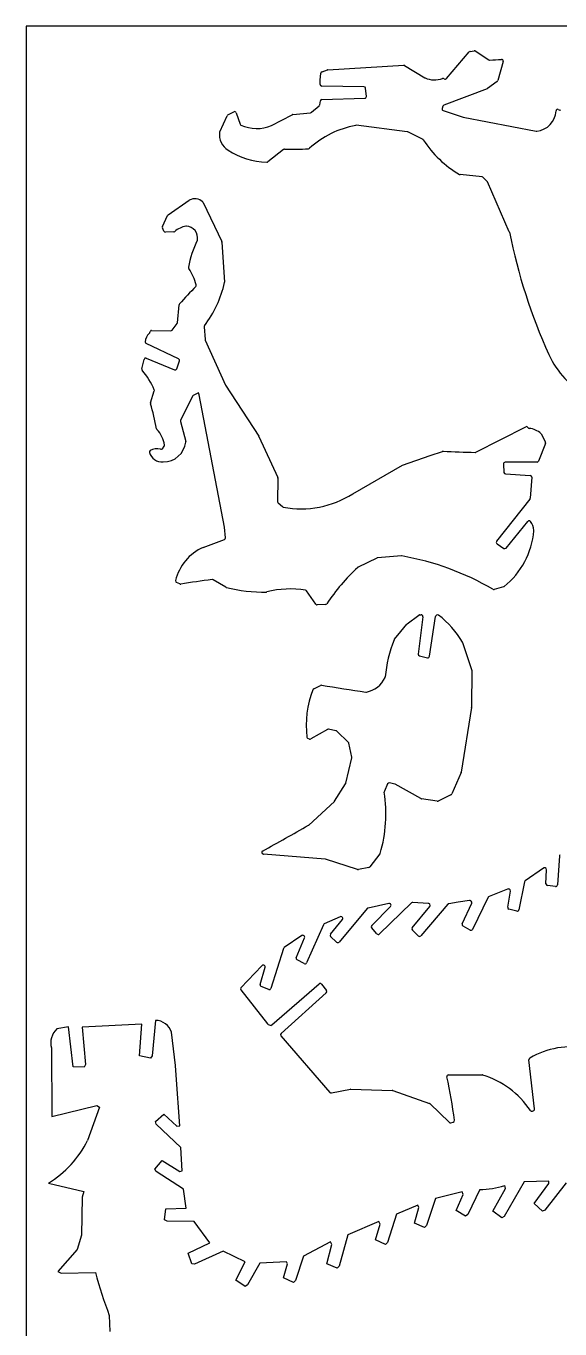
# Model space of a CAD drawing. Extents: x 0 to 821, y 0 to 548.
# Drawn here: x 0 to 128.6, y 234.2 to 548.2 of the extents above; entities that cross this region are included whole.
import ezdxf

# ---------------------------------------------------------------- set-up
doc = ezdxf.new("R2010")
doc.units = 0
doc.layers.add('WHITE', color=7, linetype='CONTINUOUS')

msp = doc.modelspace()

# ---------------------------------------------------------------- linework, layer by layer
at = {"layer": 'WHITE', "linetype": 'CONTINUOUS'}
for p, q in [((820.574183, 548.229817), (0, 548.229817)), ((0, 548.229817), (0, 0)), ((101.293924, 535.58028), (106.753925, 542.000281)), ((106.983911, 542.129839), (107.913925, 542.290281)), ((108.193754, 542.229817), (111.483925, 540.080281)), ((71.303914, 537.23037), (72.593925, 537.680281)), ((72.703902, 537.709665), (90.963925, 538.770281)), ((91.193955, 538.720079), (96.043925, 535.760281)), ((114.914336, 539.700207), (113.643925, 535.090281)), ((70.813963, 534.140344), (70.833925, 535.150281)), ((70.833925, 535.150281), (71.033925, 536.900281)), ((113.494356, 534.869847), (111.133925, 533.160281)), ((81.383885, 533.599793), (71.203925, 533.740281)), ((71.273899, 530.510261), (81.573925, 530.810281)), ((81.963878, 531.250326), (81.773925, 533.230281)), ((111.044376, 533.109865), (100.653925, 529.120281)), ((68.743959, 527.439706), (70.593925, 529.030281)), ((70.723962, 529.259986), (70.893925, 530.180281)), ((100.413925, 528.880282), (100.223925, 528.370281)), ((100.473937, 527.850172), (105.253925, 526.300281)), ((128.193617, 528.139742), (128.573925, 527.990281)), ((46.643924, 522.740279), (48.453925, 526.610281)), ((48.633927, 526.790281), (50.063925, 527.560281)), ((50.633974, 527.330342), (51.553925, 524.580281)), ((59.124015, 524.240223), (64.123925, 526.850281)), ((64.273925, 526.90028), (68.523925, 527.340281)), ((105.253925, 526.300281), (122.903925, 522.920281)), ((91.823881, 522.73974), (79.533925, 524.300281)), ((95.52394, 520.980017), (91.953925, 522.700281)), ((62.003922, 518.500279), (58.233925, 515.510281)), ((109.863462, 511.869983), (104.583925, 512.410281)), ((111.063925, 510.760281), (110.113925, 511.750281)), ((116.393807, 498.639751), (111.143925, 510.640281)), ((34.223882, 502.729985), (39.283925, 506.260281)), ((42.623905, 505.719794), (47.143925, 496.290281)), ((32.843925, 499.910283), (34.083925, 502.580281)), ((33.213895, 498.770388), (32.843925, 499.570281)), ((35.573896, 498.640245), (33.593925, 498.540281)), ((47.173971, 496.14005), (47.833925, 486.520281)), ((36.443946, 476.729836), (36.843925, 481.020281)), ((30.233925, 474.830281), (34.833925, 474.770281)), ((35.153924, 474.93028), (36.363925, 476.530281)), ((42.903941, 475.699987), (43.113925, 472.670281)), ((36.743903, 468.010169), (28.903925, 471.730281)), ((43.153886, 472.540256), (48.023925, 461.700281)), ((28.953908, 468.149583), (35.773925, 465.390281)), ((27.873921, 465.599799), (28.413925, 467.870281)), ((36.303938, 465.629608), (36.943925, 467.520281)), ((29.973926, 457.440284), (30.883925, 460.260281)), ((40.103925, 459.00028), (37.223925, 453.180281)), ((41.553925, 459.790281), (40.283925, 459.180281)), ((41.683925, 459.300281), (41.553925, 459.790281)), ((47.833925, 427.410281), (41.683925, 459.300281)), ((48.053967, 461.650045), (56.063925, 449.340281)), ((37.193944, 452.900455), (38.453925, 448.110281)), ((56.093883, 449.289516), (60.613925, 439.390281)), ((108.353723, 445.499649), (120.363925, 451.620281)), ((124.113725, 449.899881), (125.083925, 447.950281)), ((32.85395, 446.350398), (33.293925, 446.920281)), ((125.094193, 447.629696), (123.453925, 443.360281)), ((90.703967, 442.400385), (97.353925, 444.680281)), ((97.353925, 444.680281), (100.333925, 445.700281)), ((123.083483, 443.109657), (115.363925, 443.070281)), ((78.693826, 435.499761), (90.633925, 442.370281)), ((114.964162, 442.649533), (115.093925, 440.650281)), ((115.463926, 440.280281), (121.453925, 439.890281)), ((60.653941, 439.220461), (60.583925, 433.570281)), ((121.823924, 439.460282), (121.453925, 434.390281)), ((121.373844, 434.17031), (113.353925, 424.020281)), ((60.723885, 433.260238), (61.783925, 432.380281)), ((48.053912, 424.899845), (47.833925, 427.410281)), ((115.613824, 422.399711), (120.853925, 428.810281)), ((42.693908, 422.560269), (47.793925, 424.490281)), ((113.444095, 423.440185), (115.073925, 422.320281)), ((84.4739, 420.000017), (80.003925, 417.810281)), ((90.423932, 420.50035), (84.613925, 420.040281)), ((48.133888, 412.939712), (45.043925, 414.760281)), ((37.033952, 413.749888), (36.243925, 414.100281)), ((69.783974, 408.869584), (67.573925, 412.060281)), ((115.013926, 413.070281), (112.763925, 412.430281)), ((72.133964, 408.790452), (70.133925, 408.700281)), ((91.813927, 404.100283), (94.573925, 406.210281)), ((95.603897, 405.849739), (94.463925, 396.820281)), ((94.803931, 406.290213), (95.193925, 406.300281)), ((97.193917, 396.299803), (98.633925, 405.900281)), ((98.753965, 406.130058), (98.823925, 406.210281)), ((88.713929, 400.420103), (90.273925, 402.280281)), ((90.273925, 402.280281), (91.753925, 404.040281)), ((105.153886, 399.629973), (107.333925, 393.090281)), ((94.773941, 396.380242), (96.713925, 395.970281)), ((107.354173, 392.960166), (107.283925, 384.050281)), ((69.293943, 388.469642), (70.933925, 389.300281)), ((107.283924, 383.990282), (104.823925, 368.390281)), ((72.583915, 378.669817), (68.623925, 376.380281)), ((74.633916, 378.339654), (72.873925, 378.710281)), ((77.653886, 375.559973), (74.823925, 378.240281)), ((68.283914, 376.350474), (67.903925, 376.490281)), ((78.443924, 372.010281), (77.773925, 375.350281)), ((77.023921, 365.700013), (78.443925, 371.840281)), ((104.793935, 368.289985), (102.523925, 363.120281)), ((74.313926, 361.380484), (76.973925, 365.570281)), ((87.073923, 365.540278), (86.323925, 363.760281)), ((88.793923, 365.500427), (87.533925, 365.770281)), ((95.103969, 361.999726), (88.903925, 365.460281)), ((68.073973, 355.629693), (74.253925, 361.300281)), ((99.003877, 361.360173), (95.233925, 361.950281)), ((102.333902, 362.919624), (99.243925, 361.400281)), ((85.233929, 348.669933), (82.793925, 345.550281)), ((72.053895, 347.439817), (57.173925, 348.600281)), ((79.863975, 344.950243), (72.143925, 347.430281)), ((128.493548, 348.180312), (127.993925, 341.200281)), ((82.553961, 345.400179), (80.063925, 344.940281)), ((124.613989, 345.239571), (120.243925, 342.170281)), ((125.033527, 345.289969), (124.903925, 345.310281)), ((125.234202, 341.490127), (125.363925, 344.870281)), ((116.004048, 340.189952), (111.543925, 338.430281)), ((116.023686, 335.820303), (116.673925, 339.710281)), ((116.403807, 340.159811), (116.273925, 340.200281)), ((120.083928, 341.919597), (118.733925, 335.190281)), ((127.554247, 340.829598), (125.583925, 341.080281)), ((87.353953, 336.749756), (82.373925, 335.630281)), ((92.833912, 336.850414), (85.103925, 329.370281)), ((87.773923, 336.61044), (87.693925, 336.670281)), ((96.893932, 336.749647), (93.133925, 336.960281)), ((101.5839, 336.529843), (95.053925, 328.930281)), ((97.243965, 336.529941), (97.153925, 336.630281)), ((104.053925, 337.000281), (101.823925, 336.670281)), ((106.824242, 337.410428), (104.053925, 337.000281)), ((105.083924, 331.790279), (107.363925, 336.770281)), ((107.214243, 337.280198), (107.103925, 337.350281)), ((111.333808, 338.230455), (107.533925, 330.480281)), ((75.653969, 333.540039), (71.833925, 331.790281)), ((82.153935, 335.489632), (75.383925, 327.430281)), ((76.093901, 333.480136), (76.023925, 333.520281)), ((83.253963, 331.449833), (87.793925, 336.020281)), ((93.023923, 330.829879), (97.273925, 336.000281)), ((118.244032, 334.880081), (116.313925, 335.370281)), ((71.633926, 331.590283), (67.573925, 322.410281)), ((73.333923, 329.309879), (76.203925, 332.880281)), ((84.513966, 329.390082), (83.233925, 330.900281)), ((94.473936, 328.910257), (93.053925, 330.290281)), ((106.984007, 330.300308), (105.253925, 331.280281)), ((66.403925, 328.979881), (62.173925, 326.070281)), ((65.083879, 323.639914), (67.083925, 328.460281)), ((66.843913, 329.000209), (66.753925, 329.030281)), ((74.793912, 327.400227), (73.363925, 328.770281)), ((62.023945, 325.859548), (58.963925, 316.250281)), ((56.813918, 321.729798), (51.723925, 316.400281)), ((56.353924, 317.20028), (57.563925, 321.330281)), ((57.243961, 321.829848), (57.163925, 321.850281)), ((67.023955, 322.220147), (65.263925, 323.130281)), ((59.223898, 307.430225), (70.573925, 317.350281)), ((71.163957, 317.290034), (72.353925, 315.710281)), ((51.693962, 315.879851), (58.123925, 307.700281)), ((58.443927, 316.000417), (56.593925, 316.720281)), ((72.30397, 315.169941), (61.433925, 305.370281)), ((31.183879, 308.549531), (30.363925, 300.020281)), ((10.203925, 306.950281), (7.423925, 306.470281)), ((11.343925, 297.320281), (10.203925, 306.950281)), ((27.853925, 307.630281), (13.503925, 306.910281)), ((13.503925, 306.910281), (14.303925, 297.880281)), ((27.353925, 299.970281), (27.853925, 307.630281)), ((35.993925, 297.700281), (35.053925, 305.690281)), ((58.283924, 307.579681), (58.803925, 307.360281)), ((61.403955, 304.819824), (73.173925, 291.180281)), ((6.103919, 301.89993), (6.193925, 285.380281)), ((29.983925, 299.460281), (27.353925, 299.970281)), ((30.363925, 300.020281), (29.983925, 299.460281)), ((122.503913, 287.219987), (121.133925, 299.060281)), ((14.023925, 297.270281), (11.343925, 297.320281)), ((14.303925, 297.880281), (14.023925, 297.270281)), ((36.163925, 295.330281), (35.993925, 297.700281)), ((37.013925, 283.100281), (36.163925, 295.330281)), ((101.753924, 295.410406), (109.873925, 295.390281)), ((73.553964, 291.049644), (78.143925, 291.970281)), ((78.233925, 291.97028), (88.203925, 291.660281)), ((88.323931, 291.630104), (97.163925, 288.540281)), ((6.193925, 285.380281), (17.063925, 288.060281)), ((17.713925, 287.640281), (14.793925, 279.590281)), ((17.063925, 288.060281), (17.713925, 287.640281)), ((31.163925, 284.190281), (33.213925, 285.910281)), ((33.213925, 285.910281), (36.333925, 283.050281)), ((97.313972, 288.449693), (101.923925, 283.970281)), ((122.01416, 286.680221), (122.283925, 286.820281)), ((31.363925, 283.540281), (31.163925, 284.190281)), ((37.313925, 277.920281), (31.363925, 283.540281)), ((36.333925, 283.050281), (37.013925, 283.100281)), ((102.29392, 283.870497), (102.883925, 284.010281)), ((37.633925, 272.240281), (37.313925, 277.920281)), ((31.053925, 272.700281), (32.743925, 274.780281)), ((32.743925, 274.780281), (37.013925, 272.120281)), ((31.363925, 272.100281), (31.053925, 272.700281)), ((37.883925, 267.850281), (31.363925, 272.100281)), ((37.013925, 272.120281), (37.633925, 272.240281)), ((5.403925, 269.320157), (13.883925, 267.320281)), ((13.883925, 267.320281), (13.543925, 265.890281)), ((38.553925, 263.240281), (37.883925, 267.850281)), ((105.073925, 267.200281), (98.583925, 265.580281)), ((105.283925, 266.600281), (105.073925, 267.200281)), ((109.294035, 267.779703), (106.433925, 261.740281)), ((112.423925, 262.530281), (115.483925, 268.050281)), ((119.953925, 269.590281), (115.163925, 261.280281)), ((115.483925, 268.050281), (115.293925, 268.700281)), ((125.883925, 269.820281), (119.953925, 269.590281)), ((122.423925, 264.380281), (125.953925, 269.190281)), ((130.073925, 269.380281), (124.983925, 262.800281)), ((125.953925, 269.190281), (125.883925, 269.820281)), ((13.543925, 265.890281), (13.363925, 256.750281)), ((94.333925, 264.000281), (89.263925, 261.830281)), ((94.643925, 263.420281), (94.333925, 264.000281)), ((98.583925, 265.580281), (96.493925, 259.060281)), ((103.583925, 262.720281), (105.283925, 266.600281)), ((124.363925, 262.530281), (122.423925, 264.380281)), ((33.353925, 260.460281), (33.633925, 263.130281)), ((33.633925, 263.130281), (38.553925, 263.240281)), ((89.263925, 261.830281), (87.093925, 255.010281)), ((93.543925, 259.670281), (94.643925, 263.420281)), ((105.883925, 261.340281), (103.583925, 262.720281)), ((106.433925, 261.740281), (105.883925, 261.340281)), ((114.583925, 260.940281), (112.423925, 262.530281)), ((115.163925, 261.280281), (114.583925, 260.940281)), ((124.983925, 262.800281), (124.363925, 262.530281)), ((33.953925, 260.130281), (33.353925, 260.460281)), ((40.453925, 260.080281), (33.953925, 260.130281)), ((44.263925, 254.910281), (40.453925, 260.080281)), ((84.963925, 260.020281), (77.523925, 256.880281)), ((84.143925, 255.630281), (85.273925, 259.440281)), ((85.273925, 259.440281), (84.963925, 260.020281)), ((96.003925, 258.590281), (93.543925, 259.670281)), ((96.493925, 259.060281), (96.003925, 258.590281)), ((13.363925, 256.750281), (12.283925, 253.300281)), ((39.043925, 252.390281), (44.263925, 254.910281)), ((73.363925, 255.120281), (66.793925, 251.700281)), ((72.473925, 249.820281), (73.673925, 254.550281)), ((73.673925, 254.550281), (73.363925, 255.120281)), ((77.523925, 256.880281), (75.443925, 249.310281)), ((86.593925, 254.550281), (84.143925, 255.630281)), ((87.093925, 255.010281), (86.593925, 254.550281)), ((12.283925, 253.300281), (7.643925, 248.000281)), ((39.893925, 249.850281), (39.043925, 252.390281)), ((47.513925, 252.940281), (40.563925, 249.790281)), ((52.813925, 250.350281), (47.513925, 252.940281)), ((66.793925, 251.700281), (64.933925, 245.860281)), ((40.563925, 249.790281), (39.893925, 249.850281)), ((50.553925, 245.920281), (52.813925, 250.350281)), ((56.303925, 250.010281), (53.333925, 244.770281)), ((62.723925, 250.370281), (56.303925, 250.010281)), ((61.993925, 246.470281), (62.973925, 249.820281)), ((62.973925, 249.820281), (62.723925, 250.370281)), ((74.963925, 248.830281), (72.473925, 249.820281)), ((75.443925, 249.310281), (74.963925, 248.830281)), ((7.643925, 248.000281), (8.483925, 247.580281)), ((8.483925, 247.580281), (16.693925, 247.760281)), ((52.763925, 244.400281), (50.553925, 245.920281)), ((64.443925, 245.390281), (61.993925, 246.470281)), ((64.933925, 245.860281), (64.443925, 245.390281)), ((53.333925, 244.770281), (52.763925, 244.400281)), ((20.054025, 237.36982), (20.143925, 233.530281))]:
    msp.add_line(p, q, dxfattribs=at)
for centre, radius, start, end in [((107.052483, 541.739203), 0.396609, 99.956216, 138.831554), ((107.976394, 541.901631), 0.393638, 56.483284, 99.131365), ((67.233225, 1206.587281), 668.056, -86.181, -85.943), ((114.524511, 539.803066), 0.403167, -14.781199, 93.852874), ((71.433025, 536.849281), 0.402345, 108.716, 172.717782), ((72.749889, 537.317049), 0.3953, 96.680669, 113.237742), ((90.996506, 538.367459), 0.404137, 60.753374, 94.624124), ((111.703707, 540.411168), 0.397229, -123.593, -86.356935), ((71.214025, 534.140281), 0.400127, 179.991, 268.553589), ((96.219331, 536.123941), 0.403753, -115.749689, -108.089235), ((98.388574, 540.970434), 5.711494, -113.687791, -70.086222), ((100.468925, 535.231281), 0.393075, 49.5548, 110.08433), ((100.983925, 535.840281), 0.404537, -130.000188, -39.987), ((113.251236, 535.195768), 0.40661, -53.279112, -15.03638), ((81.374425, 533.199281), 0.400701, 4.437089, 88.6469), ((81.564725, 531.211281), 0.401106, -88.685714, 5.58692), ((110.894731, 533.480402), 0.399614, -68.008269, -53.23312), ((70.326123, 529.333545), 0.404582, -48.553495, -10.475458), ((71.286225, 530.112281), 0.39815, 91.7739, 170.166247), ((100.602925, 528.232281), 0.403342, 159.992621, 251.347), ((100.793925, 528.740281), 0.404969, 110.224859, 159.775), ((122.545323, 528.011318), 5.113484, -84.629494, -2.594621), ((128.055925, 527.761281), 0.402788, 70.0075, 177.359781), ((128.439358, 527.616009), 0.397728, 37.821081, 70.224331), ((48.808925, 526.435281), 0.39579, 116.241, 153.75865), ((50.254125, 527.210281), 0.398342, 17.5405, 118.520921), ((51.930925, 524.713281), 0.399772, -160.567915, -114.682), ((64.322925, 526.503281), 0.400012, 97.0362, 119.833712), ((68.477415, 527.736398), 0.398839, -83.303379, -48.063974), ((51.043711, 522.08017), 4.47245, 173.069576, 237.701168), ((46.998925, 522.555281), 0.400225, 152.475, 170.718088), ((55.567667, 532.5904), 9.07596, -114.777625, -66.930799), ((83.657844, 501.736435), 22.951335, 100.681246, 132.122776), ((79.499767, 523.901234), 0.400506, 85.107586, 103.844831), ((91.773476, 522.339602), 0.4033, 63.421062, 82.82026), ((122.963925, 523.310281), 0.394588, -98.746162, -81.254), ((58.331393, 533.100759), 17.684, -123.178168, -91.125928), ((62.256746, 518.191288), 0.399243, 87.596922, 129.290854), ((64.584, 565.270134), 46.7371, -92.833652, -85.779064), ((67.997525, 519.061281), 0.402405, -86.231, -48.552477), ((95.335125, 520.618281), 0.408059, 31.221496, 62.4368), ((117.060296, 534.40427), 25.3221, -147.583348, -119.935647), ((57.981425, 515.819281), 0.399045, -89.644, -50.745952), ((104.621742, 512.811045), 0.402545, -119.440224, -95.390669), ((109.825507, 511.468683), 0.403091, 44.314486, 84.597006), ((110.773925, 510.480281), 0.403113, 23.385221, 43.9949), ((39.481925, 505.914281), 0.398648, 113.35, 119.780535), ((40.621411, 503.820485), 2.78102, 46.267024, 117.810696), ((42.262643, 505.541649), 0.402798, 26.248799, 45.707346), ((34.436249, 502.391171), 0.399869, 122.079334, 151.775349), ((33.203925, 499.740281), 0.398121, 154.722, 205.277722), ((39.910467, 493.584203), 6.576138, 102.261055, 128.643147), ((38.600136, 499.621379), 0.398403, 88.013482, 102.498287), ((38.476553, 497.17643), 2.84643, -10.651449, 87.233318), ((33.575774, 498.939174), 0.399306, -154.994897, -87.394758), ((35.562255, 499.04327), 0.403193, -88.345442, -53.181674), ((63.764925, 485.623281), 25.040816, 154.128, 169.747095), ((40.881525, 496.749281), 0.404786, -29.470265, -14.155), ((46.780125, 496.139281), 0.393893, 0.111906, 22.54154), ((116.017777, 498.504298), 0.399682, 8.160913, 19.809997), ((255.323477, 526.933471), 141.778, -168.456097, -155.899646), ((39.522713, 490.014603), 0.404134, 170.632671, 215.549827), ((28.62787, 482.570732), 12.790989, 14.810584, 34.304596), ((159.833606, 369.942483), 165.805, 135.835769, 137.831183), ((40.606834, 485.739911), 0.399897, -44.080995, 14.556755), ((20.188822, 492.868873), 28.382, -36.567975, -13.173947), ((47.434125, 486.493281), 0.400711, -13.406, 3.863533), ((37.236525, 480.986281), 0.394069, 137.947, 175.050412), ((29.425425, 474.443281), 0.398552, -49.573839, -0.472), ((30.223925, 474.430281), 0.400151, 88.5679, 178.608476), ((34.833925, 475.170281), 0.4, -90, -36.87), ((36.045664, 476.773725), 0.400693, -37.413128, -6.288405), ((43.303558, 475.719058), 0.400071, 143.048501, 182.732364), ((29.088847, 472.091605), 0.405896, 175.997865, 242.896995), ((31.548525, 471.959281), 2.869085, 130.534, 176.79007), ((43.507725, 472.720281), 0.396962, -172.763987, -153.034), ((28.803191, 467.779335), 0.399749, 67.850195, 166.849677), ((36.572225, 467.654281), 0.395116, -19.824527, 64.2477), ((146.617583, 478.765878), 22.8831, -154.84888, -119.804919), ((28.263025, 465.513281), 0.398592, 167.464, 221.379797), ((13.904235, 453.309281), 18.445874, 23.077714, 40.3403), ((35.925998, 465.760045), 0.399815, -112.355922, -19.040941), ((48.386025, 461.883281), 0.405716, -153.188639, -144.916), ((30.503832, 460.386603), 0.400535, -18.384052, 22.46913), ((40.463925, 458.820281), 0.402492, 116.565051, 153.435), ((30.353925, 457.320281), 0.398582, 162.474, 197.563069), ((-21.168475, 441.641281), 53.456747, 10.257314, 16.921), ((37.583925, 453.000281), 0.402492, 153.434949, 194.358), ((31.832035, 451.233686), 0.404821, -169.552571, -137.430844), ((26.131225, 445.995281), 7.337355, 9.686832, 42.5801), ((55.730358, 449.109207), 0.405785, 26.381467, 34.711802), ((120.546925, 451.259281), 0.404734, 28.1529, 116.881599), ((121.260178, 451.624765), 0.396801, -153.910541, -95.295213), ((120.7982, 446.398035), 4.85031, 48.306165, 84.96887), ((123.751452, 449.723246), 0.40304, 25.992618, 47.376073), ((31.49617, 443.290454), 3.06987, 72.604648, 122.12065), ((32.539868, 446.602431), 0.402702, -108.221199, -38.745015), ((33.143425, 448.529281), 5.350923, -91.28, -6.111416), ((32.97314, 447.155574), 0.397827, -36.259829, 10.765554), ((38.064077, 448.008707), 0.402863, -7.000078, 14.603571), ((124.723925, 447.778281), 0.398979, -21.865, 25.537434), ((30.074132, 445.551223), 0.39906, 121.789343, 197.701346), ((32.761978, 446.38111), 3.21209, -162.774194, -85.322859), ((100.459432, 445.319375), 0.40105, 86.491855, 108.236902), ((125.846081, 1064.897565), 619.697102, -92.345578, -91.634882), ((108.16734, 445.846311), 0.39359, -90.1957, -61.735314), ((115.364675, 442.669281), 0.401, 90.107287, 182.822807), ((123.083117, 443.509281), 0.399624, -89.947585, -21.891556), ((90.826725, 442.017281), 0.40222, 107.767, 118.642292), ((115.493925, 440.680281), 0.401123, -175.710847, -94.289), ((121.423925, 439.490281), 0.401123, -4.289, 85.710847), ((60.254925, 439.216281), 0.398945, 0.600242, 25.858525), ((60.986125, 433.565281), 0.402231, 179.287757, 229.315), ((66.361196, 454.577148), 22.716524, -101.161294, -57.119241), ((121.050925, 434.412281), 0.4036, -36.845, -3.124708), ((62.043925, 432.675281), 0.393224, -131.391531, -101.739), ((121.168925, 428.560281), 0.40215, 38.4373, 141.562699), ((118.275925, 426.280281), 4.085604, 5.33912, 38.261197), ((47.657118, 424.864425), 0.398371, -69.914928, 5.101052), ((113.664045, 423.77143), 0.397619, 141.25533, 236.415505), ((103.020725, 428.274281), 19.397311, -51.28, -5.010128), ((121.943925, 426.620281), 0.401946, -5.711, 5.73598), ((47.306425, 411.923281), 11.593992, 113.443, 166.906092), ((115.301359, 422.648981), 0.399712, -124.680159, -38.581191), ((114.034496, 381.150814), 50.036979, 133.008542, 146.221871), ((80.181728, 417.449036), 0.402631, 116.206244, 133.63184), ((84.652548, 419.64235), 0.3998, 95.543807, 116.541268), ((90.432833, 420.102698), 0.397752, 76.757209, 91.282342), ((79.056114, 355.208995), 66.280496, 59.742985, 80.036559), ((153.355341, -369.681127), 791.967392, 97.878806, 98.429852), ((44.843925, 414.410281), 0.403113, 60.255119, 97.125), ((36.40171, 414.46467), 0.397084, 167.609482, 246.586698), ((37.178625, 414.121281), 0.398585, -111.283, -79.075174), ((48.326246, 413.296053), 0.404945, -118.360764, -101.734214), ((57.211211, 448.696685), 36.9032, -104.063417, -88.924466), ((57.865434, 412.193452), 0.395341, -84.416032, -71.036167), ((63.607925, 390.339281), 22.20176, 80.391058, 104.647), ((67.240068, 411.831778), 0.404566, 34.388991, 79.48464), ((112.64416, 412.811153), 0.399258, -118.522495, -72.544373), ((114.909925, 413.453281), 0.396939, -74.808, -52.050734), ((70.107965, 409.092949), 0.393525, -145.41698, -86.21766), ((72.110225, 409.188281), 0.398589, -86.585, -33.154779), ((94.814125, 405.890281), 0.40012, 91.4601, 126.892809), ((95.205291, 405.898825), 0.401617, -7.020171, 91.621807), ((99.025125, 405.842281), 0.395476, 133.297, 171.566661), ((99.095109, 405.919614), 0.397528, 51.242188, 133.014051), ((85.256273, 387.967029), 23.0648, 30.576225, 52.353505), ((92.063925, 403.790281), 0.398246, 128.884, 141.115504), ((118.578704, 388.469723), 32.1912, 158.418932, 174.920969), ((89.010599, 400.154698), 0.398061, 138.183727, 157.004681), ((104.791425, 399.469281), 0.396424, 23.9094, 35.543229), ((94.856025, 396.767281), 0.395666, 172.302009, 258.026), ((96.797985, 396.362182), 0.400815, -102.106223, -8.953338), ((106.954917, 392.964667), 0.399281, -0.645977, 18.336602), ((80.693569, 393.968127), 6.417574, -78.491647, -25.748832), ((86.11381, 391.358858), 0.402012, -26.391822, -5.603776), ((91.016425, 379.690281), 23.538075, 158.648, 187.00338), ((69.462736, 388.108099), 0.399004, 115.02635, 157.55701), ((71.120376, 388.919912), 0.423609, 81.034945, 116.113485), ((344.334345, 2097.350478), 1729.715367, -99.085895, -98.728895), ((81.875825, 388.068281), 0.400899, -95.996, -75.833), ((106.883925, 384.020281), 0.401123, -4.289, 4.289153), ((72.780673, 378.319126), 0.402117, 76.590926, 119.294817), ((74.551471, 377.950671), 0.397624, 46.748362, 78.03331), ((68.050825, 376.861281), 0.399025, -174.109, -111.60143), ((68.421937, 376.730204), 0.404036, -109.975025, -60.004956), ((77.385461, 375.267108), 0.397267, 12.084946, 47.493241), ((78.053925, 371.925281), 0.399155, -12.295266, 12.2953), ((104.434625, 368.452281), 0.394206, -24.308, -9.048943), ((76.629229, 365.777621), 0.40225, -31.027601, -11.124132), ((87.441925, 365.379281), 0.401678, 76.75948, 156.371), ((88.713939, 365.11049), 0.398055, 61.491872, 78.40825), ((73.965133, 361.578876), 0.401267, -43.970493, -29.631105), ((52.834225, 358.384281), 33.854579, -16.445, 8.759219), ((86.693816, 363.597715), 0.404038, 156.274745, 188.250131), ((95.309376, 362.344089), 0.400971, -120.81531, -100.846068), ((99.062525, 361.748281), 0.392441, -98.593, -62.468574), ((102.154192, 363.280115), 0.402802, -63.503088, -23.378648), ((-276.921995, 956.281574), 692.696103, -61.182345, -60.135536), ((67.782705, 355.90122), 0.398201, -55.888571, -42.991007), ((57.163925, 349.020281), 0.39812, 118.5, 244.722193), ((57.206925, 348.999281), 0.400362, -122.142, -94.727988), ((84.928227, 348.918038), 0.393713, -39.062435, -17.412564), ((72.057681, 347.045837), 0.393999, 77.35597, 90.550488), ((82.474525, 345.794281), 0.401936, -78.604, -37.377381), ((128.890586, 348.143903), 0.398704, 138.078781, 174.76058), ((79.983225, 345.330281), 0.398262, -107.421, -78.309173), ((124.847921, 344.91014), 0.404041, 82.032624, 125.378809), ((124.960903, 344.8929), 0.403656, -3.212253, 79.635128), ((116.153336, 339.82015), 0.398799, 72.399525, 111.983868), ((116.282925, 339.781281), 0.397394, -10.291951, 72.2893), ((120.477581, 341.844751), 0.400706, 125.669753, 169.234692), ((125.624931, 341.469404), 0.391278, 176.964079, 263.984264), ((127.597561, 341.224321), 0.397092, -96.262214, -3.470827), ((87.442108, 336.35997), 0.399631, 50.940726, 102.743757), ((87.513642, 336.3062), 0.400385, -45.570401, 49.452652), ((93.110646, 336.559291), 0.401665, 86.677614, 133.548603), ((96.868679, 336.351814), 0.398633, 44.310991, 86.367912), ((96.964778, 336.248472), 0.396447, -38.758417, 45.233285), ((101.893874, 336.275395), 0.401033, 100.045091, 140.618591), ((106.88455, 337.010523), 0.404427, 57.150473, 98.575902), ((107.004064, 336.941575), 0.398549, -25.454499, 58.172693), ((111.699641, 338.056163), 0.405231, 112.598192, 154.525697), ((75.81972, 333.170167), 0.405314, 59.747045, 114.138617), ((75.893325, 333.133281), 0.400601, -39.164624, 59.9605), ((82.46752, 335.241519), 0.39987, 103.536439, 141.64841), ((116.416925, 335.755281), 0.39854, 170.611, 255.022279), ((118.34579, 335.261317), 0.394582, -104.9447, -10.37143), ((71.998925, 331.425281), 0.400562, 114.325575, 155.674), ((83.534316, 331.164469), 0.400038, 134.492445, 221.33095), ((93.334306, 330.576503), 0.400671, 140.774084, 225.590602), ((105.453925, 331.630281), 0.403113, 156.615, 240.255119), ((107.173925, 330.650281), 0.398121, -118.487, -25.277722), ((66.630182, 328.649132), 0.400733, 72.013559, 124.374968), ((66.714325, 328.619281), 0.40235, -23.277124, 71.2122), ((73.644306, 329.056503), 0.400671, 140.774084, 225.590602), ((75.074925, 327.690281), 0.403833, -134.093, -40.07806), ((84.818015, 329.650409), 0.40027, -139.429864, -44.414799), ((94.754625, 329.190281), 0.39646, -135.068, -40.980638), ((62.40813, 325.744859), 0.400938, 125.742423, 163.378212), ((65.447065, 323.481601), 0.39619, 156.44761, 242.467421), ((57.105905, 321.450196), 0.40427, 81.748601, 136.241299), ((57.184368, 321.43943), 0.394939, -16.04373, 81.321293), ((67.210125, 322.572281), 0.398239, -117.865, -24.003392), ((70.841401, 317.050447), 0.401801, 36.604084, 131.735593), ((52.013751, 316.122517), 0.401438, 136.217552, 217.192323), ((56.741925, 317.094281), 0.402219, 164.72, 248.410208), ((58.585725, 316.371281), 0.397085, -110.924, -17.741373), ((72.033848, 315.467393), 0.4018, -47.756831, 37.192786), ((31.064321, 304.338995), 4.212233, 18.711334, 88.373527), ((10.533105, 303.096493), 4.587968, 132.662723, 195.117808), ((58.439614, 307.95267), 0.404178, -141.358151, -112.656272), ((58.958225, 307.729281), 0.399962, -112.692593, -48.383), ((61.704185, 305.079522), 0.396965, 132.907471, 220.859809), ((131.614196, 281.588407), 20.6141, 80.169244, 119.947583), ((121.52835, 299.109536), 0.397489, 121.024529, 187.118197), ((101.753825, 295.010281), 0.400059, 89.9858, 193.05848), ((109.859654, 294.993039), 0.397498, 71.721382, 87.942601), ((103.784425, 275.017331), 21.2765, 33.658803, 73.058415), ((-18.582871, 268.679332), 122.783734, 7.379432, 12.34007), ((73.475312, 291.438946), 0.397168, -139.362252, -78.578088), ((78.188925, 291.570281), 0.402523, 83.5812, 96.418787), ((88.168703, 291.266503), 0.39535, 66.881613, 84.888836), ((97.04042, 288.166151), 0.393988, 46.027328, 71.731301), ((121.825694, 287.032625), 0.399634, -146.102916, -61.862062), ((122.108172, 287.177402), 0.398026, -63.796468, 6.141809), ((102.200891, 284.261408), 0.401828, -133.572101, -76.613663), ((102.791539, 284.395429), 0.396073, -76.511272, 7.864684), ((-7.635875, 290.670281), 25.017241, -58.585086, -26.288712), ((108.67877, 291.802226), 24.0304, -88.532862, -74.021136), ((138.156925, 281.301281), 126.008964, -164.562951, -159.596)]:
    msp.add_arc(centre, radius, start, end, dxfattribs=at)

doc.saveas('drawing.dxf')
